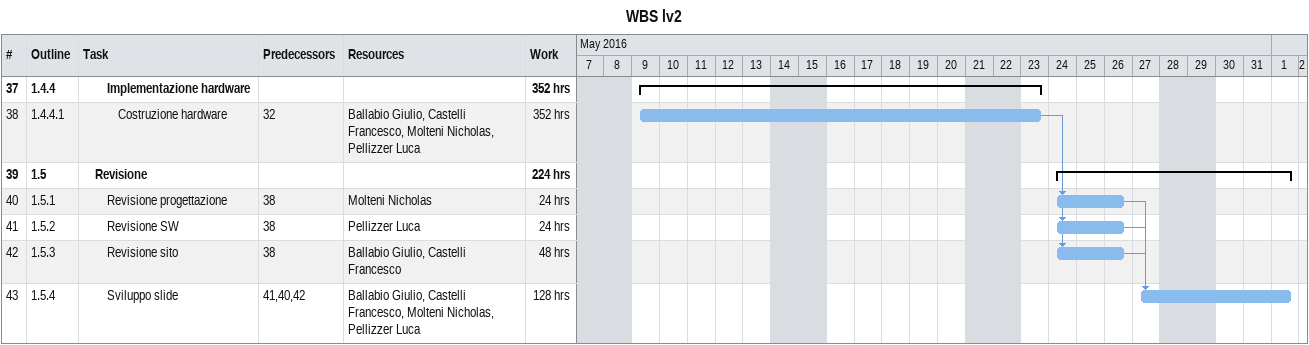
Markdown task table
WBS lv2

| ID | WBS | Task | Start | Finish | Predecessors | Resources | Work (h) |
|---|---|---|---|---|---|---|---|
| 37 | 1.4.4 | **Implementazione hardware** | 2016-05-09 | 2016-05-23 |  |  | 352 |
| 38 | 1.4.4.1 | Costruzione hardware | 2016-05-09 | 2016-05-23 | 32 | Ballabio Giulio, Castelli Francesco, Molteni Nicholas, Pellizzer Luca | 352 |
| 39 | 1.5 | **Revisione** | 2016-05-24 | 2016-06-01 |  |  | 224 |
| 40 | 1.5.1 | Revisione progettazione | 2016-05-24 | 2016-05-26 | 38 | Molteni Nicholas | 24 |
| 41 | 1.5.2 | Revisione SW | 2016-05-24 | 2016-05-26 | 38 | Pellizzer Luca | 24 |
| 42 | 1.5.3 | Revisione sito | 2016-05-24 | 2016-05-26 | 38 | Ballabio Giulio, Castelli Francesco | 48 |
| 43 | 1.5.4 | Sviluppo slide | 2016-05-27 | 2016-06-01 | 41, 40, 42 | Ballabio Giulio, Castelli Francesco, Molteni Nicholas, Pellizzer Luca | 128 |
